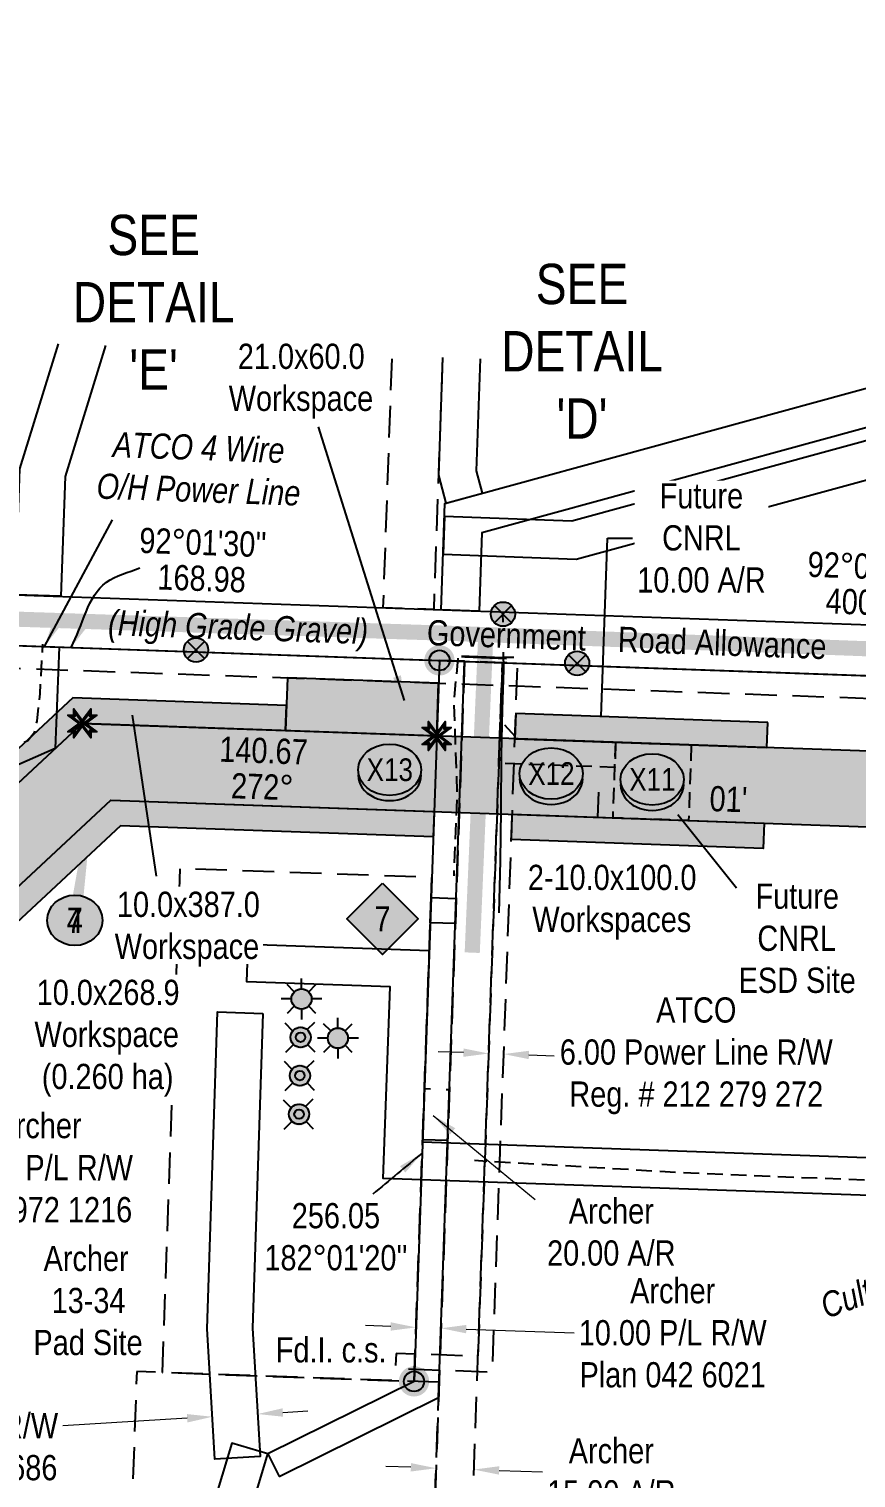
# Model space of a CAD drawing. Extents: x 338216 to 346362, y 6125251 to 6136161.
# Drawn here: x 343929 to 344257, y 6129134 to 6129709 of the extents above; entities that cross this region are included whole.
import ezdxf
from ezdxf.enums import TextEntityAlignment as Align

# ---------------------------------------------------------------- set-up
doc = ezdxf.new("R2010")
doc.units = 0
doc.header["$LTSCALE"] = 5
doc.header["$PDSIZE"] = 0.5
for name, pattern in [('foc-ACCESSROAD', [3.75, 2.5, -1.25]), ('foc-FLOWLINE', [3.75, 2.5, -1.25]), ('HIDDEN2', [1.875, 1.25, -0.625]), ('POWERLINE5', [7.8, 2.4, -0.6, 0.6, -0.6, 0.6, -0.6, 2.4]), ('UG_PIPE', [1.875, 1.25, -0.625])]:
    doc.linetypes.add(name, pattern=pattern)
doc.layers.get('Defpoints').update_dxf_attribs({"color": 9})
for name, color, linetype in [('AS-CABLE', 224, 'foc-CABLE'), ('AS-FENCE', 48, 'foc-FENCE'), ('AS-PIPE-UG', 44, 'UG_PIPE'), ('AS-POWER', 104, 'foc-POWER'), ('AS-POWER-EXISTING', 72, 'POWERLINE5'), ('AS-POWER-T', 104, 'Continuous'), ('AS-ROADS', 254, 'Continuous'), ('CG-NOTES', 7, 'Continuous'), ('DETAIL-T', 7, 'Continuous'), ('F-AR', 190, 'foc-ACCESSROAD'), ('F-EZE', 190, 'foc-FLOWLINE'), ('F-RW', 190, 'Continuous'), ('F-WS', 190, 'foc-ACCESSROAD'), ('F-WS-S', 190, 'Continuous'), ('L-BD', 7, 'Continuous'), ('L-BD1', 253, 'Continuous'), ('L-MON', 1, 'Continuous'), ('L-ROAD-T', 7, 'Continuous'), ('L-SEC', 7, 'Continuous'), ('P-BORE', 7, 'Continuous'), ('P-CROSSINGS', 250, 'Continuous'), ('P-ELEVATION', 7, 'Continuous'), ('P-IOP5', 10, 'Continuous'), ('P-IOP5-H', 21, 'Continuous'), ('P-LTO', 14, 'Continuous'), ('P-PROPOSED', 10, 'Continuous'), ('P-PROPOSED-H', 21, 'Continuous'), ('P-TEMP-BLUE', 146, 'Continuous'), ('P-TEMP-BLUE-T', 146, 'Continuous'), ('T-EXISTING TFA', 220, 'HIDDEN2'), ('T-EXISTING TFA-T', 220, 'Continuous')]:
    doc.layers.add(name, color=color, linetype=linetype)
for name, color, linetype, lineweight in [('AS-GENERAL', 48, 'Continuous', 18), ('F-AR-T', 190, 'Continuous', 9), ('F-EZE-T', 190, 'Continuous', 9), ('F-RW-T', 190, 'Continuous', 9), ('T-TEXT', 48, 'Continuous', 18)]:
    doc.layers.add(name, color=color, linetype=linetype, lineweight=lineweight)
doc.layers.add('P-TEMP-BLUE-H1', color=7, linetype='Continuous', true_color=0x99e6ff)
doc.styles.add('80', font='ARIALN.TTF', dxfattribs={"height": 10})
doc.styles.add('80CG', font='ARIALN.TTF', dxfattribs={"height": 10})
doc.styles.add('80L', font='ARIALN.TTF', dxfattribs={"height": 10})
doc.styles.add('80LS', font='ARIALNI.TTF', dxfattribs={"height": 10})
doc.styles.add('Crossing', font='ARIALN.TTF', dxfattribs={"height": 10})
doc.styles.add('foc-LtypeFont', font='ARIALN.TTF', dxfattribs={"height": 7.35})
doc.linetypes.add('foc-CABLE', pattern='A,2,-1,["C",foc-LtypeFont,S=0.2,R=0,X=-0.625,Y=-0.75],-1.24,8', length=12.24)
doc.linetypes.add('foc-FENCE', pattern='A,10,-1,["X",foc-LtypeFont,S=0.2,R=0,X=-0.625,Y=-0.75],-1.24', length=12.24)
doc.linetypes.add('foc-POWER', pattern='A,6,-1,["P",foc-LtypeFont,S=0.2,R=0,X=-0.625,Y=-0.75],-1.24,4', length=12.24)
doc.dimstyles.new('Compass 5 000', dxfattribs={"dimscale": 5, "dimtxt": 9, "dimasz": 2, "dimexe": 0.2, "dimexo": 0.0625, "dimgap": 0.5, "dimtad": 0, "dimtih": 1, "dimtoh": 1, "dimzin": 0, "dimdsep": 46, "dimtxsty": '80CG', "dimcen": 0.1, "dimse1": 1, "dimse2": 1, "dimclrd": 256, "dimclrt": 256, "dimaunit": 1, "dimadec": 4, "dimazin": 0, "dimtfac": 0.06, "dimtofl": 0, "dimtmove": 0, "dimatfit": 1, "dimfxl": 0.2, "dimtolj": 1, "dimtzin": 0, "dimlwd": -1, "dimarcsym": 0})

# ---------------------------------------------------------------- blocks, each defined once
blk = doc.blocks.new('POWERPOLE')
h = blk.add_hatch(color=255)
edge = h.paths.add_edge_path()
edge.add_arc((0, 0), 0.96, 0, 360)
at = {"linetype": 'Continuous'}
for p, q in [((0.68, -0.68), (-0.68, 0.68)), ((-0.68, -0.68), (0.68, 0.68))]:
    blk.add_line(p, q, dxfattribs=at)
blk.add_circle((0, 0), 0.96, dxfattribs=at)
blk = doc.blocks.new('*D71')
at = {"layer": 'Defpoints', "color": 0, "transparency": 16777216}
for p in [(344083.5, 6129236.08), (344093.49, 6129235.74), (344092.02, 6129193.65)]:
    blk.add_point(p, dxfattribs=at)
at = {"layer": 'F-RW-T', "transparency": 16777216}
for p, q in [((344072.03, 6129194.35), (344062.04, 6129194.7)), ((344102.01, 6129193.3), (344144.78, 6129191.81))]:
    blk.add_line(p, q, dxfattribs=at)
for points in [[(344072.09, 6129196.02), (344071.97, 6129192.69), (344082.02, 6129194)], [(344102.07, 6129194.97), (344101.95, 6129191.64), (344092.02, 6129193.65)]]:
    blk.add_solid(points, dxfattribs=at)
at = {"layer": 'F-RW-T', "transparency": 16777216, "insert": (344183.86, 6129191.81), "char_height": 10, "attachment_point": 5, "style": '80CG'}
blk.add_mtext('\\A1;Archer\\P10.00 P/L R/W\\PPlan 042 6021', dxfattribs=at)
blk = doc.blocks.new('*D72')
at = {"layer": 'Defpoints', "color": 0, "transparency": 16777216}
for p in [(343939.81, 6129094.44), (343944.45, 6129080.13), (343905.5, 6129067.49)]:
    blk.add_point(p, dxfattribs=at)
at = {"layer": 'F-RW-T', "transparency": 16777216}
for p, q in [((343893.67, 6129103.96), (343883.67, 6129103.96)), ((343897.77, 6129091.31), (343893.67, 6129103.96)), ((343908.59, 6129057.98), (343911.68, 6129048.46))]:
    blk.add_line(p, q, dxfattribs=at)
for points in [[(343899.36, 6129091.82), (343896.19, 6129090.79), (343900.86, 6129081.8)], [(343910.18, 6129058.49), (343907.01, 6129057.46), (343905.5, 6129067.49)]]:
    blk.add_solid(points, dxfattribs=at)
at = {"layer": 'F-RW-T', "transparency": 16777216, "insert": (343844.58, 6129103.96), "char_height": 10, "attachment_point": 5, "style": '80CG'}
blk.add_mtext('\\A1;Archer\\P15.00 P/L R/W\\PPlan 002 0448', dxfattribs=at)
blk = doc.blocks.new('*D75')
at = {"layer": 'Defpoints', "color": 0, "transparency": 16777216}
for p in [(343831.27, 6129375.99), (343757.37, 6129363.13), (343764.61, 6129346.66)]:
    blk.add_point(p, dxfattribs=at)
at = {"layer": 'F-RW-T', "transparency": 16777216}
for p, q in [((343820, 6129401.62), (343815.97, 6129410.77)), ((343835.3, 6129366.84), (343883.51, 6129257.27)), ((343883.51, 6129257.27), (343893.51, 6129257.27))]:
    blk.add_line(p, q, dxfattribs=at)
for points in [[(343821.53, 6129402.29), (343818.47, 6129400.94), (343824.03, 6129392.46)], [(343836.83, 6129367.51), (343833.77, 6129366.17), (343831.27, 6129375.99)]]:
    blk.add_solid(points, dxfattribs=at)
at = {"layer": 'F-RW-T', "transparency": 16777216, "insert": (343932.59, 6129257.27), "char_height": 10, "attachment_point": 5, "style": '80CG'}
blk.add_mtext('\\A1;Archer\\P18.00 P/L R/W\\PPlan 972 1216', dxfattribs=at)
blk = doc.blocks.new('*D77')
at = {"layer": 'Defpoints', "color": 0, "transparency": 16777216}
for p in [(343789.68, 6129469.08), (344250.03, 6129452.79), (344249.71, 6129443.81)]:
    blk.add_point(p, dxfattribs=at)
at = {"layer": 'F-EZE-T', "transparency": 16777216}
for p, q in [((343790.04, 6129479.08), (343793.21, 6129568.61)), ((343793.21, 6129568.61), (343803.21, 6129568.61)), ((343789.01, 6129450.11), (343788.66, 6129440.11))]:
    blk.add_line(p, q, dxfattribs=at)
for points in [[(343788.37, 6129479.14), (343791.7, 6129479.02), (343789.68, 6129469.08)], [(343787.35, 6129450.17), (343790.68, 6129450.05), (343789.37, 6129460.1)]]:
    blk.add_solid(points, dxfattribs=at)
at = {"layer": 'F-EZE-T', "transparency": 16777216, "insert": (343864.45, 6129568.61), "char_height": 10, "attachment_point": 5, "style": '80CG'}
blk.add_mtext('\\A1;ATCO\\P9.00 Transmission Line\\PReg. # 082 121 244\\P9.00 Powerline R/W\\PReg. # 882 113 302', dxfattribs=at)
blk = doc.blocks.new('*D78')
at = {"layer": 'Defpoints', "color": 0, "transparency": 16777216}
for p in [(344091.76, 6129186.69), (344106.74, 6129186.16), (344105.03, 6129137.63)]:
    blk.add_point(p, dxfattribs=at)
at = {"layer": 'F-AR-T', "transparency": 16777216}
for p, q in [((344080.05, 6129138.52), (344070.05, 6129138.87)), ((344115.02, 6129137.28), (344132.23, 6129136.67))]:
    blk.add_line(p, q, dxfattribs=at)
for points in [[(344080.11, 6129140.18), (344079.99, 6129136.85), (344090.04, 6129138.16)], [(344115.08, 6129138.95), (344114.96, 6129135.61), (344105.03, 6129137.63)]]:
    blk.add_solid(points, dxfattribs=at)
at = {"layer": 'F-AR-T', "transparency": 16777216, "insert": (344159.51, 6129136.67), "char_height": 10, "attachment_point": 5, "style": '80CG'}
blk.add_mtext('\\A1;Archer\\P15.00 A/R', dxfattribs=at)
blk = doc.blocks.new('*D79')
at = {"layer": 'Defpoints', "color": 0, "transparency": 16777216}
for p in [(344110.86, 6129302.57), (344110.91, 6129303.95), (344116.91, 6129303.74)]:
    blk.add_point(p, dxfattribs=at)
at = {"layer": 'F-EZE-T', "transparency": 16777216}
for p, q in [((344100.87, 6129302.93), (344090.88, 6129303.28)), ((344126.85, 6129302.01), (344136.85, 6129301.66))]:
    blk.add_line(p, q, dxfattribs=at)
for points in [[(344100.93, 6129304.59), (344100.81, 6129301.26), (344110.86, 6129302.57)], [(344126.91, 6129303.67), (344126.79, 6129300.34), (344116.86, 6129302.36)]]:
    blk.add_solid(points, dxfattribs=at)
at = {"layer": 'F-EZE-T', "transparency": 16777216, "insert": (344193.21, 6129301.66), "char_height": 10, "attachment_point": 5, "style": '80CG'}
blk.add_mtext('\\A1;ATCO\\P6.00 Power Line R/W\\PReg. # 212 279 272', dxfattribs=at)
blk = doc.blocks.new('fdia')
at = {"color": 255, "const_width": 1}
blk.add_lwpolyline([(-0.5, 0, 1), (0.5, 0, 1)], format="xyb", close=True, dxfattribs=at)
blk = doc.blocks.new('Fdiaa')
blk.add_blockref('fdia', (0, 0))
blk = doc.blocks.new('fdib')
at = {"color": 1, "const_width": 1.6}
blk.add_lwpolyline([(-0.4, 0, 1), (0.4, 0, 1)], format="xyb", close=True, dxfattribs=at)
at = {"color": 1}
blk.add_circle((0, 0), 0.8, dxfattribs=at)
blk = doc.blocks.new('Fdibb')
blk.add_blockref('fdib', (0, 0))
blk = doc.blocks.new('fdicc')
for name in ['Fdibb', 'Fdiaa']:
    blk.add_blockref(name, (0, 0))
blk = doc.blocks.new('FDI')
blk.add_blockref('fdicc', (0, 0))
blk = doc.blocks.new('GAS')
h = blk.add_hatch(color=255)
h.dxf.hatch_style = 1
edge = h.paths.add_edge_path()
edge.add_arc((0, 0), 0.9, 0, 360)
for p, q in [((0, 0.81), (0, 1.62)), ((-0.81, 0), (-1.62, 0)), ((-0.57, 0.57), (-1.14, 1.14)), ((0.57, 0.57), (1.14, 1.14)), ((1.62, 0), (0.81, 0)), ((-0.57, -0.57), (-1.14, -1.14)), ((0, -0.81), (0, -1.62)), ((1.14, -1.14), (0.57, -0.57))]:
    blk.add_line(p, q)
blk.add_circle((0, 0), 0.8)
blk = doc.blocks.new('TEMP')
h = blk.add_hatch(color=255)
h.dxf.hatch_style = 1
h.paths.add_polyline_path([(0, 0.25), (-0.67, 1.15), (-0.67, 0.67), (-1.15, 0.67), (-0.25, 0), (-1.15, -0.67), (-0.67, -0.67), (-0.67, -1.15), (0, -0.25), (0.67, -1.15), (0.67, -0.67), (1.15, -0.67), (0.25, 0), (1.15, 0.67), (0.67, 0.67), (0.67, 1.15)])
h.paths.add_polyline_path([(0.57, 0.85), (0.57, 0.57), (0.85, 0.57), (0.08, 0), (0.85, -0.57), (0.57, -0.57), (0.57, -0.85), (0, -0.08), (-0.57, -0.85), (-0.57, -0.57), (-0.85, -0.57), (-0.08, 0), (-0.85, 0.57), (-0.57, 0.57), (-0.57, 0.85), (0, 0.08)], flags=16)
h = blk.add_hatch(color=1)
h.dxf.hatch_style = 1
h.paths.add_polyline_path([(0, 0.08), (-0.57, 0.85), (-0.57, 0.57), (-0.85, 0.57), (-0.08, 0), (-0.85, -0.57), (-0.57, -0.57), (-0.57, -0.85), (0, -0.08), (0.57, -0.85), (0.57, -0.57), (0.85, -0.57), (0.08, 0), (0.85, 0.57), (0.57, 0.57), (0.57, 0.85)])
at = {"color": 1}
for p, q in [((-0.08, 0), (0.08, 0)), ((0, 0.08), (0, -0.08))]:
    blk.add_line(p, q, dxfattribs=at)
at = {"color": 255, "flags": 128}
blk.add_lwpolyline([(-0.25, 0), (-1.15, 0.67), (-0.67, 0.67), (-0.67, 1.15), (0, 0.25), (0.67, 1.15), (0.67, 0.67), (1.15, 0.67), (0.25, 0), (1.15, -0.67), (0.67, -0.67), (0.67, -1.15), (0, -0.25), (-0.67, -1.15), (-0.67, -0.67), (-1.15, -0.67)], close=True, dxfattribs=at)
at = {"color": 1, "flags": 128}
blk.add_lwpolyline([(-0.08, 0), (-0.85, 0.57), (-0.57, 0.57), (-0.57, 0.85), (0, 0.08), (0.57, 0.85), (0.57, 0.57), (0.85, 0.57), (0.08, 0), (0.85, -0.57), (0.57, -0.57), (0.57, -0.85), (0, -0.08), (-0.57, -0.85), (-0.57, -0.57), (-0.85, -0.57)], close=True, dxfattribs=at)
blk = doc.blocks.new('xing2')
h = blk.add_hatch(color=50)
h.dxf.hatch_style = 1
edge = h.paths.add_edge_path()
edge.add_ellipse((0, 0), major_axis=(-12.5, 0), ratio=0.816297, start_angle=0, end_angle=360)
h = blk.add_hatch(color=250)
h.dxf.hatch_style = 1
edge = h.paths.add_edge_path()
edge.add_ellipse((0, -2.05), major_axis=(-12.5, 0), ratio=0.816297, start_angle=0, end_angle=180)
edge.add_line((12.5, -2.05), (12.5, 0))
edge.add_ellipse((0, 0), major_axis=(-12.5, 0), ratio=0.816297, start_angle=0, end_angle=180, ccw=False)
edge.add_line((-12.5, 0), (-12.5, -2.05))
at = {"color": 250}
blk.add_ellipse((0, 0), major_axis=(-12.5, 0), ratio=0.816297, dxfattribs=at)
blk.add_ellipse((0, -2.05), major_axis=(-12.5, 0), ratio=0.816297, start_param=0, end_param=3.141593, dxfattribs=at)
at = {"color": 250, "style": 'Crossing'}
blk.add_attdef('CROSSING', text='', height=9, dxfattribs=at).set_placement((0.09, 0.02), align=Align.MIDDLE_CENTER)
at = {"color": 250, "style": 'Crossing', "flags": 1}
for tag, p in [('OWNER', (0.09, -12.49)), ('DESCRIPTION', (0.09, -25.77)), ('LOCATION', (0.09, -39.3)), ('DWG_REF', (0.09, -52.84))]:
    blk.add_attdef(tag, text='', height=9, dxfattribs=at).set_placement(p, align=Align.MIDDLE_CENTER)
blk = doc.blocks.new('*D147')
at = {"layer": 'Defpoints', "color": 0, "transparency": 16777216}
for p in [(344154.92, 6129426.21), (344154.57, 6129416.22), (344154.77, 6129416.21)]:
    blk.add_point(p, dxfattribs=at)
at = {"layer": 'T-EXISTING TFA-T', "transparency": 16777216}
for p, q in [((344155.48, 6129436.19), (344157.97, 6129506.95)), ((344157.97, 6129506.95), (344167.97, 6129506.95)), ((344154.42, 6129406.21), (344154.07, 6129396.22))]:
    blk.add_line(p, q, dxfattribs=at)
for points in [[(344153.81, 6129436.25), (344157.14, 6129436.14), (344155.13, 6129426.2)], [(344152.76, 6129406.27), (344156.09, 6129406.16), (344154.77, 6129416.21)]]:
    blk.add_solid(points, dxfattribs=at)
at = {"layer": 'T-EXISTING TFA-T', "transparency": 16777216, "insert": (344195.25, 6129506.95), "char_height": 10, "attachment_point": 5, "style": '80CG', "bg_fill": 3, "box_fill_scale": 1.1, "bg_fill_color": 256, "bg_fill_true_color": 13158600, "bg_fill_transparency": 0}
blk.add_mtext('\\A1;Future\\PCNRL\\P10.00 A/R', dxfattribs=at)
blk = doc.blocks.new('*U247')
at = {"layer": 'P-ELEVATION'}
h = blk.add_hatch(color=111, dxfattribs=at)
h.dxf.hatch_style = 1
edge = h.paths.add_edge_path()
edge.add_ellipse((0, 0), major_axis=(-10.94, 0), ratio=0.913794, start_angle=0, end_angle=360)
at = {"layer": 'P-ELEVATION', "color": 7, "flags": 128}
blk.add_lwpolyline([(0, 0, 5, 0, 0), (8.66, 62.88, 0, 0, 0)], format="xyseb", dxfattribs=at)
at = {"layer": 'P-ELEVATION', "color": 7}
blk.add_ellipse((0, 0), major_axis=(-10.94, 0), ratio=0.913794, dxfattribs=at)
at = {"layer": 'P-ELEVATION', "style": '80'}
blk.add_attdef('BEND', text='', height=10, dxfattribs=at).set_placement((0, 0), align=Align.MIDDLE_CENTER)
blk = doc.blocks.new('WC3')
at = {"layer": 'L-MON'}
h = blk.add_hatch(color=255, dxfattribs=at)
h.dxf.hatch_style = 1
edge = h.paths.add_edge_path()
edge.add_arc((0, 0), 0.9, 0, 360)
at = {"flags": 128}
for points in [[(0.52, 0.61), (1.13, 1.21)], [(-0.62, 0.5), (-1.23, 1.12)], [(-1.18, -1.18), (-0.56, -0.57)], [(1.16, -1.18), (0.56, -0.57)]]:
    blk.add_lwpolyline(points, dxfattribs=at)
for radius in [0.8, 0.373]:
    blk.add_circle((0, 0), radius)
blk = doc.blocks.new('*D248')
at = {"layer": 'Defpoints', "color": 0, "transparency": 16777216}
for p in [(344001.2, 6129160.52), (344019.16, 6129161.6), (344019.28, 6129159.65)]:
    blk.add_point(p, dxfattribs=at)
at = {"layer": 'F-RW-T', "transparency": 16777216}
for p, q in [((343991.34, 6129157.96), (343942.01, 6129154.99)), ((344029.26, 6129160.25), (344039.24, 6129160.85))]:
    blk.add_line(p, q, dxfattribs=at)
for points in [[(343991.24, 6129159.63), (343991.44, 6129156.3), (344001.32, 6129158.56)], [(344029.16, 6129161.91), (344029.36, 6129158.58), (344019.28, 6129159.65)]]:
    blk.add_solid(points, dxfattribs=at)
at = {"layer": 'F-RW-T', "transparency": 16777216, "insert": (343902.92, 6129154.99), "char_height": 10, "attachment_point": 5, "style": '80CG'}
blk.add_mtext('\\A1;Archer\\P18.00 P/L R/W\\PPlan 232 1686', dxfattribs=at)
blk = doc.blocks.new('30M BUFFER DISP')
h = blk.add_hatch(color=70)
h.dxf.hatch_style = 1
h.paths.add_polyline_path([(0, 14.14), (14.14, 0), (0, -14.14), (-14.14, 0)])
blk.add_lwpolyline([(0, 14.14), (14.14, 0), (0, -14.14), (-14.14, 0)], close=True)
at = {"color": 235, "style": '80L'}
blk.add_attdef('DISURBANCE', text='', height=10, dxfattribs=at).set_placement((0, 0), align=Align.MIDDLE_CENTER)

msp = doc.modelspace()

# ---------------------------------------------------------------- hatches: boundary and pattern name
at = {"layer": 'P-IOP5-H'}
h = msp.add_hatch(color=256, dxfattribs=at)
h.dxf.hatch_style = 1
h.paths.add_polyline_path([(344430.615, 6128640.332), (344457.25, 6129415.551), (343949.752, 6129433.439), (343823.648, 6129315.922), (343682.686, 6129320.891), (343681.583, 6129290.918), (343835.007, 6129285.51), (343961.111, 6129403.027), (344426.246, 6129386.632), (344400.64, 6128641.392)])
at = {"layer": 'P-PROPOSED-H'}
h = msp.add_hatch(color=256, dxfattribs=at)
h.dxf.hatch_style = 1
h.paths.add_polyline_path([(344871.64, 6127591.145), (344991.224, 6127586.964), (344994.778, 6127586.84), (344960.041, 6127618.066), (344902.61, 6127620.074), (344391.164, 6127637.956), (344393.341, 6127699.818), (344394.515, 6127733.187), (344406.994, 6127952.852), (344457.25, 6129415.551), (343949.752, 6129433.439), (343823.648, 6129315.922), (343682.686, 6129320.891), (343681.583, 6129290.918), (343835.007, 6129285.51), (343961.111, 6129403.027), (344426.246, 6129386.632), (344377.029, 6127954.217), (344370.412, 6127837.732), (344364.552, 6127734.565), (344363.366, 6127700.873), (344360.134, 6127609.03), (344871.587, 6127591.147)])
at = {"layer": 'P-TEMP-BLUE-H1'}
h = msp.add_hatch(color=256, dxfattribs=at)
h.dxf.hatch_style = 1
h.paths.add_polyline_path([(344091.049, 6129449.409), (344031.109, 6129451.529), (344030.369, 6129430.597), (344090.312, 6129428.485)])
h = msp.add_hatch(color=256, dxfattribs=at)
h.dxf.hatch_style = 1
h.paths.add_polyline_path([(344030.369, 6129430.597), (344030.722, 6129440.589), (343945.965, 6129443.576), (343819.862, 6129326.06), (343690.151, 6129330.632), (343689.799, 6129320.64), (343823.648, 6129315.922), (343949.752, 6129433.439)])
h = msp.add_hatch(color=256, dxfattribs=at)
h.dxf.hatch_style = 1
h.paths.add_polyline_path([(344221.549, 6129433.863), (344121.635, 6129437.385), (344121.281, 6129427.393), (344221.197, 6129423.871)])
h = msp.add_hatch(color=256, dxfattribs=at)
h.dxf.hatch_style = 1
h.paths.add_polyline_path([(343858.281, 6129307.199), (343872.411, 6129306.701), (343964.897, 6129392.889), (344088.901, 6129388.518), (344089.254, 6129398.51), (343961.111, 6129403.027)])
h = msp.add_hatch(color=256, dxfattribs=at)
h.dxf.hatch_style = 1
h.paths.add_polyline_path([(344220.137, 6129393.897), (344219.785, 6129383.905), (344119.932, 6129387.425), (344120.221, 6129397.418)])

# ---------------------------------------------------------------- linework, layer by layer
msp.add_line((344116.659, 6129459.77), (344120.844, 6129459.77))
at = {"layer": 'AS-CABLE', "flags": 128}
for points in [[(344116.598, 6129473.576), (344116.551, 6129476.777)], [(344115.114, 6129358.299), (344115.623, 6129378.92), (344115.861, 6129399.206), (344115.952, 6129420.876), (344116.381, 6129438.926), (344116.873, 6129454.719), (344116.771, 6129461.699)]]:
    msp.add_lwpolyline(points, dxfattribs=at)
at = {"layer": 'AS-FENCE', "flags": 128}
msp.add_lwpolyline([(343688.274, 6129472.673), (344482.09, 6129444.574)], dxfattribs=at)
at = {"layer": 'AS-GENERAL', "const_width": 1, "flags": 128}
msp.add_lwpolyline([(344118.012, 6129459.291), (344100.032, 6129460.009)], dxfattribs=at)
at = {"layer": 'AS-PIPE-UG', "flags": 128}
for points in [[(343729.498, 6129339.165), (343735.673, 6129340.78), (343753.324, 6129349.118), (343770.97, 6129357.02), (343800.024, 6129369.761), (343839.188, 6129387.794), (343881.243, 6129406.388), (343908.392, 6129417.602), (343920.604, 6129423.129), (343928.099, 6129426.675), (343930.761, 6129429.992), (343931.801, 6129434.33), (343932.991, 6129445.246), (343934.124, 6129464.826)], [(344098.6, 6129459.371), (344097.084, 6129441.763), (344098.333, 6129405.126), (344097.044, 6129372.982)], [(344405.038, 6127718.082), (344405.476, 6127738.471), (344406.052, 6127766.907), (344406.288, 6127782.934), (344410.798, 6127810.672), (344411.282, 6127840.075), (344410.502, 6127905.33), (344412.628, 6127973.824), (344415.318, 6128043.667), (344419.114, 6128148.511), (344421.765, 6128222.239), (344427.163, 6128335.496), (344429.879, 6128436.013), (344438.374, 6128641.044), (344441.078, 6128772.75), (344450.006, 6129034.047), (344457.579, 6129220.59), (344458.242, 6129231.349), (344458.385, 6129241.194), (344456.272, 6129244.613), (344451.499, 6129245.731), (344350.392, 6129248.815), (344191.012, 6129255.083), (344105.312, 6129260.11)]]:
    msp.add_lwpolyline(points, dxfattribs=at)
at = {"layer": 'AS-POWER', "flags": 128}
msp.add_lwpolyline([(343688.274, 6129472.673), (344492.02, 6129444.239), (345295.702, 6129415.822)], dxfattribs=at)
msp.add_lwpolyline([(344088.06, 6129364.428), (344098.052, 6129364.075), (344097.7, 6129354.084), (344087.708, 6129354.436)], close=True, dxfattribs=at)
at = {"layer": 'AS-ROADS', "const_width": 5.999, "flags": 128}
for points in [[(342763.926, 6129515.144), (343394.227, 6129493.618), (343686.253, 6129482.555), (344098.452, 6129469.069), (344478.702, 6129454.968), (344581.91, 6129451.011), (345416.097, 6129422.327)], [(344109.631, 6129465.967), (344104.368, 6129342.564)]]:
    msp.add_lwpolyline(points, dxfattribs=at)
at = {"layer": 'F-AR', "flags": 128}
for points in [[(344101.358, 6129458.059), (344088.631, 6129098.304), (344103.618, 6129097.773), (344116.345, 6129457.529)], [(344084.665, 6129268.553), (344094.642, 6129268.2), (344095.349, 6129288.184), (344085.372, 6129288.537)]]:
    msp.add_lwpolyline(points, close=True, dxfattribs=at)
at = {"layer": 'F-EZE'}
msp.add_line((343687.943, 6129463.681), (344491.696, 6129435.247), dxfattribs=at)
at = {"layer": 'F-EZE', "flags": 128}
msp.add_lwpolyline([(344092.591, 6129578.528), (344089.079, 6129478.615), (344069.096, 6129479.322), (344072.608, 6129579.23)], dxfattribs=at)
msp.add_lwpolyline([(344116.345, 6129457.529), (344106.618, 6129182.562), (344074.142, 6129183.697), (344073.932, 6129177.702), (344112.4, 6129176.357), (344122.34, 6129457.317)], close=True, dxfattribs=at)
at = {"layer": 'F-RW', "flags": 128}
for points in [[(343958.97, 6129583.252), (343942.924, 6129531.342), (343941.254, 6129483.848), (343923.272, 6129484.485), (343925.027, 6129534.365), (343940.343, 6129583.911)], [(344092.591, 6129578.528), (344091.059, 6129535.436), (344090.935, 6129531.875), (344093.954, 6129520.806), (344108.42, 6129524.758), (344106.014, 6129533.647), (344107.592, 6129577.997)], [(344331.391, 6129570.084), (344108.146, 6129509.039), (344107.06, 6129477.983), (344092.078, 6129478.513), (344093.545, 6129520.695), (344280.871, 6129571.871)]]:
    msp.add_lwpolyline(points, dxfattribs=at)
for points in [[(344572.838, 6129461.507), (344573.963, 6129493.102), (344553.521, 6129515.005), (344374.595, 6129576.687), (344143.841, 6129513.692), (344093.364, 6129515.481), (344092.842, 6129500.493), (344145.589, 6129498.624), (344374.081, 6129561.001), (344545.104, 6129502.043), (344558.754, 6129487.418), (344557.851, 6129462.036)], [(343683.841, 6129352.269), (343728.339, 6129350.466), (343921.469, 6129435.389), (343922.534, 6129464.395), (343940.518, 6129463.744), (343939.039, 6129423.456), (343731.801, 6129332.329), (343683.179, 6129334.285)], [(344027.802, 6129134.858), (344091.033, 6129166.212), (344101.361, 6129458.083), (344091.369, 6129458.436), (344081.279, 6129172.592), (344023.363, 6129143.815)], [(344400.075, 6127751.482), (344451.208, 6129239.684), (344069.114, 6129253.05), (344071.797, 6129328.991), (344014.934, 6129331.003), (344015.464, 6129345.99), (344087.314, 6129343.448), (344084.631, 6129267.512), (344466.703, 6129254.135), (344414.734, 6127739.181), (344413.324, 6127699.115), (344398.337, 6127699.642), (344399.747, 6127739.709)], [(344021.295, 6129318.471), (344017.232, 6129193.679), (344020.294, 6129142.817), (344002.331, 6129141.735), (343999.219, 6129193.43), (344003.308, 6129319.057)], [(343668.19, 6128927.118), (343764.346, 6128923.623), (344003.98, 6129079.38), (344023.363, 6129143.815), (344009.017, 6129148.138), (343991.202, 6129088.963), (343760.153, 6128938.778), (343668.742, 6128942.105)]]:
    msp.add_lwpolyline(points, close=True, dxfattribs=at)
at = {"layer": 'F-WS', "flags": 128}
for points in [[(344081.293, 6129172.589), (344088.342, 6129372.395), (343988.426, 6129375.92), (343981.378, 6129176.148)], [(344091.246, 6129172.235), (343971.348, 6129176.476), (343967.106, 6129056.578), (344087.005, 6129052.336)]]:
    msp.add_lwpolyline(points, close=True, dxfattribs=at)
at = {"layer": 'L-SEC'}
for p, q in [((343688.981, 6129492.773), (344492.731, 6129464.339)), ((343688.274, 6129472.673), (344492.02, 6129444.239))]:
    msp.add_line(p, q, dxfattribs=at)
at = {"layer": 'P-TEMP-BLUE', "flags": 128}
for points in [[(344091.049, 6129449.409), (344031.109, 6129451.529), (344030.369, 6129430.597), (344090.312, 6129428.485)], [(344030.369, 6129430.597), (344030.722, 6129440.589), (343945.965, 6129443.576), (343819.862, 6129326.06), (343690.151, 6129330.632), (343689.799, 6129320.64), (343823.648, 6129315.922), (343949.752, 6129433.439)], [(344221.549, 6129433.863), (344121.635, 6129437.385), (344121.281, 6129427.393), (344221.197, 6129423.871)], [(343858.281, 6129307.199), (343961.111, 6129403.027), (344089.254, 6129398.51), (344088.901, 6129388.518), (343964.897, 6129392.889), (343872.411, 6129306.701)], [(344220.137, 6129393.897), (344219.785, 6129383.905), (344119.932, 6129387.425), (344120.221, 6129397.418)]]:
    msp.add_lwpolyline(points, close=True, dxfattribs=at)
at = {"layer": 'T-EXISTING TFA', "flags": 128}
for points in [[(344115.286, 6129427.604), (344115.534, 6129434.598), (344122.28, 6129427.358), (344161.248, 6129425.984), (344160.896, 6129415.993), (344114.933, 6129417.613)], [(344191.222, 6129424.928), (344190.166, 6129394.953), (344160.191, 6129396.01), (344161.248, 6129425.984)]]:
    msp.add_lwpolyline(points, close=True, dxfattribs=at)

# ---------------------------------------------------------------- block references
at = {"layer": 'AS-POWER-EXISTING'}
for p, xscale, yscale, zscale in [((344116.551, 6129476.777), 4.999999999999973, 4.999999999999973, 4.999999999999973), ((343994.836, 6129462.57), 4.999999999999897, 4.999999999999897, 4.999999999999897), ((343994.836, 6129462.57), 4.999999999999908, 4.999999999999908, 4.999999999999908), ((344145.973, 6129457.303), 4.999999999999897, 4.999999999999897, 4.999999999999897)]:
    msp.add_blockref('POWERPOLE', p, dxfattribs=dict(at, xscale=xscale, yscale=yscale, zscale=zscale))
at = {"layer": 'F-WS-S'}
for name, p, xscale, yscale, zscale in [('GAS', (344036.67, 6129324.193), 4.99890054999991, 4.99890054999991, 4.99890054999991), ('WC3', (344036.31, 6129308.999), 4.998900549999947, 4.998900549999947, 4.998900549999947), ('GAS', (344051.105, 6129308.676), 4.998900549999947, 4.998900549999947, 4.998900549999947), ('WC3', (344036.051, 6129293.802), 4.998900549999947, 4.998900549999947, 4.998900549999947), ('WC3', (344035.688, 6129278.509), 4.998900549999947, 4.998900549999947, 4.998900549999947)]:
    msp.add_blockref(name, p, dxfattribs=dict(at, xscale=xscale, yscale=yscale, zscale=zscale))
at = {"layer": 'L-MON'}
for name, p, xscale, yscale, zscale in [('FDI', (344091.369, 6129458.436), 4.999999999999908, 4.999999999999908, 4.999999999999908), ('TEMP', (343949.752, 6129433.439), 4.998900549999933, 4.998900549999933, 4.998900549999933), ('TEMP', (344090.312, 6129428.485), 4.998900549999926, 4.998900549999926, 4.998900549999926), ('FDI', (344081.279, 6129172.592), 4.999999999999908, 4.999999999999908, 4.999999999999908)]:
    msp.add_blockref(name, p, dxfattribs=dict(at, xscale=xscale, yscale=yscale, zscale=zscale))
at = {"layer": 'P-BORE', "xscale": 0.99978011, "yscale": 0.99978011, "zscale": 0.99978011}
msp.add_blockref('30M BUFFER DISP', (344068.796, 6129355.977), dxfattribs=at).add_auto_attribs({'DISURBANCE': '7'})
at = {"layer": 'P-CROSSINGS', "xscale": 0.99978011, "yscale": 0.99978011, "zscale": 0.99978011}
for p, values in [((344071.598, 6129415.08), {'CROSSING': 'X13'}), ((344135.668, 6129413.567), {'CROSSING': 'X12'}), ((344175.722, 6129411.235), {'CROSSING': 'X11'})]:
    msp.add_blockref('xing2', p, dxfattribs=at).add_auto_attribs(values)

# ---------------------------------------------------------------- texts
at = {"layer": 'AS-POWER-T', "insert": (343950.347, 6129549.475), "char_height": 9.9978, "attachment_point": 1, "rotation": 357.973906, "style": '80L'}
msp.add_mtext_dynamic_manual_height_columns('\\pi11.727;{\\fArial Narrow|b0|i1|c0|p34;ATCO 4 Wire\\P\\pi5.8759;O/H Power Line}', width=91.25691, gutter_width=49.989, heights=[0], dxfattribs=at)
at = {"layer": 'DETAIL-T', "color": 3, "insert": (344147.892, 6129581.018), "char_height": 15.9965, "width": 63.62213, "attachment_point": 5, "style": '80CG'}
msp.add_mtext("SEE\\PDETAIL\\P'D'", dxfattribs=at)
at = {"layer": 'F-AR-T', "insert": (344159.514, 6129231.758), "char_height": 9.9978, "attachment_point": 5, "style": '80CG'}
msp.add_mtext('\\A1;Archer\\P20.00 A/R', dxfattribs=at)
at = {"layer": 'F-WS-S', "insert": (343924.249, 6129226.328), "char_height": 9.9978, "attachment_point": 1, "style": '80L'}
msp.add_mtext_dynamic_manual_height_columns('\\pi10.143,t80.128;Archer\\P\\pi13.338,t83.323;13-34\\P\\pi6.1264,t76.111;Pad Site', width=54.17403, gutter_width=49.989, heights=[0], dxfattribs=at)
at = {"layer": 'L-BD', "style": '80L'}
for s, rotation, p in [("92°01'30''", 357.9786, (343997.579, 6129505.194)), ("92°01'30''", 357.9706, (344262.561, 6129495.711)), ('168.98', 357.9786, (343997.076, 6129490.956)), ('400.99', 357.9706, (344262.057, 6129481.473))]:
    msp.add_text(s, height=9.9978, rotation=rotation, dxfattribs=at).set_placement(p, align=Align.MIDDLE)
at = {"layer": 'L-BD', "insert": (344050.329, 6129243.287), "char_height": 9.9978, "width": 57.08586, "attachment_point": 2, "style": '80L'}
msp.add_mtext("256.05 182°01'20''", dxfattribs=at)
at = {"layer": 'L-BD1', "style": '80L'}
for s, p in [('140.67', (344021.608, 6129422.689)), ('272%%D', (344021.106, 6129408.451)), ("01'", (344205.965, 6129403.44))]:
    msp.add_text(s, height=9.9978, rotation=357.9813, dxfattribs=at).set_placement(p, align=Align.MIDDLE)
at = {"layer": 'L-MON', "insert": (344026.46, 6129190.097), "char_height": 9.9978, "attachment_point": 1, "style": '80L'}
msp.add_mtext_dynamic_manual_height_columns('Fd.I. c.s.', width=43.06044, gutter_width=50, heights=[0], dxfattribs=at)
at = {"layer": 'L-ROAD-T', "style": '80L'}
msp.add_text('Government    Road Allowance', height=9.9978, rotation=357.97495, dxfattribs=at).set_placement((344165.631, 6129466.719), align=Align.MIDDLE_CENTER)
at = {"layer": 'P-TEMP-BLUE', "insert": (343957.788, 6129311.996), "char_height": 9.9978, "attachment_point": 4, "style": '80CG'}
msp.add_mtext('\\A1;', dxfattribs=at)
at = {"layer": 'T-EXISTING TFA-T', "insert": (344207.908, 6129369.947), "char_height": 9.9978, "attachment_point": 1, "style": '80L'}
msp.add_mtext_dynamic_manual_height_columns('\\pi8.7959;Future\\P\\pi9.5222;CNRL\\P\\pi2.0887;ESD Site', width=49.23564, gutter_width=49.989, heights=[0], dxfattribs=at)
at = {"layer": 'T-TEXT', "style": '80LS'}
for s, rotation, p in [('(High Grade Gravel)', 357.97495, (344011.559, 6129471.665)), ('Cultivation', 20, (344268.212, 6129211.189))]:
    msp.add_text(s, height=9.9978, rotation=rotation, dxfattribs=at).set_placement(p, align=Align.MIDDLE_CENTER)

# ---------------------------------------------------------------- dimensions: what is measured, and where the dimension line sits
at = {"layer": 'F-AR-T'}
dim = msp.add_linear_dim(base=(344105.028, 6129137.634), p1=(344091.757, 6129186.689), p2=(344106.745, 6129186.158), angle=357.973906, text='Archer\\P15.00 A/R', dimstyle='Compass 5 000', dxfattribs=at)
dim.commit()
dim.dimension.update_dxf_attribs({"geometry": '*D78', "text_midpoint": (344159.514, 6129136.672), "dimtype": 161})
at = {"layer": 'F-RW-T'}
for base, p1, p2, angle, text, picture, middle in [((343831.273, 6129375.993), (343757.369, 6129363.133), (343764.615, 6129346.665), 293.748735, 'Archer\\P18.00 P/L R/W\\PPlan 972 1216', '*D75', (343932.594, 6129257.275)), ((344092.015, 6129193.654), (344083.496, 6129236.085), (344093.486, 6129235.735), 357.997781, 'Archer\\P10.00 P/L R/W\\PPlan 042 6021', '*D71', (344183.862, 6129191.81)), ((344019.281, 6129159.646), (344001.2, 6129160.521), (344019.163, 6129161.602), 3.445052, 'Archer\\P18.00 P/L R/W\\PPlan 232 1686', '*D248', (343902.925, 6129154.994)), ((343905.505, 6129067.488), (343939.808, 6129094.438), (343944.452, 6129080.128), 287.981145, 'Archer\\P15.00 P/L R/W\\PPlan 002 0448', '*D72', (343844.583, 6129103.956))]:
    dim = msp.add_linear_dim(base=base, p1=p1, p2=p2, angle=angle, text=text, dimstyle='Compass 5 000', dxfattribs=at)
    dim.commit()
    dim.dimension.update_dxf_attribs({"geometry": picture, "text_midpoint": middle, "dimtype": 161})

# ---------------------------------------------------------------- leaders
at = {"layer": 'AS-POWER-T'}
msp.add_leader([(343934.75, 6129463.948), (343961.671, 6129514.231)], dimstyle='Compass 5 000', dxfattribs=at)
at = {"layer": 'F-AR-T'}
msp.add_leader([(344088.851, 6129278.058), (344129.355, 6129244.746)], dimstyle='Compass 5 000', dxfattribs=at)
at = {"layer": 'L-BD', "path_type": 1}
for points in [[(343945.329, 6129463.579), (343959.29, 6129489.409), (343972.558, 6129495.19)], [(344084.473, 6129263.066), (344064.955, 6129246.823)]]:
    msp.add_leader(points, dimstyle='Compass 5 000', override={"dimgap": 0.5, "dimtad": 0}, dxfattribs=at)
at = {"layer": 'P-TEMP-BLUE-T'}
for points in [[(344077.511, 6129442.482), (344043.459, 6129551.042)], [(343969.585, 6129436.733), (343979.013, 6129372.876)]]:
    msp.add_leader(points, dimstyle='Compass 5 000', dxfattribs=at)

# ---------------------------------------------------------------- next in the draw order: texts
at = {"layer": 'P-TEMP-BLUE-T', "char_height": 9.9978, "attachment_point": 1, "style": '80L', "bg_fill": 3, "box_fill_scale": 1.2, "bg_fill_color": 256, "bg_fill_transparency": 0}
for s, insert in [('\\pi3.7293;21.0x60.0\\P\\pi0.12842;Workspace', (344007.688, 6129584.001)), ('\\pi-4.5465;2-10.0x100.0\\P\\pi-2.7632;Workspaces', (344130.972, 6129377.401))]:
    msp.add_mtext_dynamic_manual_height_columns(s, width=56.88831, gutter_width=49.989, heights=[0], dxfattribs=dict(at, insert=insert))

# ---------------------------------------------------------------- next in the draw order: linework, layer by layer
at = {"layer": 'P-LTO', "flags": 128}
msp.add_lwpolyline([(344871.64, 6127591.145), (344871.64, 6127591.145), (344991.224, 6127586.964), (344994.778, 6127586.84), (344960.041, 6127618.066), (344902.61, 6127620.074), (344391.164, 6127637.956), (344393.341, 6127699.818), (344394.515, 6127733.187), (344406.994, 6127952.852), (344457.25, 6129415.551), (343949.752, 6129433.439), (343823.648, 6129315.922), (343682.686, 6129320.891), (343681.583, 6129290.918), (343835.007, 6129285.51), (343961.111, 6129403.027), (344426.246, 6129386.632), (344377.029, 6127954.217), (344370.412, 6127837.732), (344364.552, 6127734.565), (344363.366, 6127700.873), (344360.134, 6127609.03), (344871.587, 6127591.147)], close=True, dxfattribs=at)
at = {"layer": 'P-PROPOSED', "flags": 128}
msp.add_lwpolyline([(344871.64, 6127591.145), (344871.64, 6127591.145), (344991.224, 6127586.964), (344994.778, 6127586.84), (344960.041, 6127618.066), (344902.61, 6127620.074), (344391.164, 6127637.956), (344393.341, 6127699.818), (344394.515, 6127733.187), (344406.994, 6127952.852), (344457.25, 6129415.551), (343949.752, 6129433.439), (343823.648, 6129315.922), (343682.686, 6129320.891), (343681.583, 6129290.918), (343835.007, 6129285.51), (343961.111, 6129403.027), (344426.246, 6129386.632), (344377.029, 6127954.217), (344370.412, 6127837.732), (344364.552, 6127734.565), (344363.366, 6127700.873), (344360.134, 6127609.03), (344871.587, 6127591.147)], close=True, dxfattribs=at)

# ---------------------------------------------------------------- next in the draw order: texts
at = {"layer": 'DETAIL-T', "color": 3, "insert": (343978.029, 6129600.446), "char_height": 15.9965, "width": 63.62213, "attachment_point": 5, "style": '80CG'}
msp.add_mtext("SEE\\PDETAIL\\P'E'", dxfattribs=at)

# ---------------------------------------------------------------- next in the draw order: dimensions: what is measured, and where the dimension line sits
at = {"layer": 'F-EZE-T'}
for base, p1, p2, angle, text, picture, middle in [((343789.684, 6129469.083), (344249.712, 6129443.807), (344250.03, 6129452.788), 87.972732, 'ATCO\\P9.00 Transmission Line\\PReg. # 082 121 244\\P9.00 Powerline R/W\\PReg. # 882 113 302', '*D77', (343864.452, 6129568.613)), ((344110.863, 6129302.575), (344116.907, 6129303.739), (344110.912, 6129303.951), 177.973906, 'ATCO\\P6.00 Power Line R/W\\PReg. # 212 279 272', '*D79', (344193.21, 6129301.656))]:
    dim = msp.add_linear_dim(base=base, p1=p1, p2=p2, angle=angle, text=text, dimstyle='Compass 5 000', dxfattribs=at)
    dim.commit()
    dim.dimension.update_dxf_attribs({"geometry": picture, "text_midpoint": middle, "dimtype": 161})

# ---------------------------------------------------------------- next in the draw order: dimensions: what is measured, and where the dimension line sits
at = {"layer": 'T-EXISTING TFA-T'}
dim = msp.add_linear_dim(base=(344154.774, 6129416.208), p1=(344154.918, 6129426.207), p2=(344154.566, 6129416.216), angle=267.98133, text='Future\\PCNRL\\P10.00 A/R', dimstyle='Compass 5 000', override={"dimtfill": 1}, dxfattribs=at)
dim.commit()
dim.dimension.update_dxf_attribs({"geometry": '*D147', "text_midpoint": (344195.255, 6129506.954), "dimtype": 161})

# ---------------------------------------------------------------- next in the draw order: linework, layer by layer
at = {"layer": 'P-IOP5', "flags": 128}
msp.add_lwpolyline([(344430.615, 6128640.332), (344457.25, 6129415.551), (343949.752, 6129433.439), (343823.648, 6129315.922), (343682.686, 6129320.891), (343681.583, 6129290.918), (343835.007, 6129285.51), (343961.111, 6129403.027), (344426.246, 6129386.632), (344400.64, 6128641.392)], close=True, dxfattribs=at)

# ---------------------------------------------------------------- next in the draw order: block references
at = {"layer": 'AS-POWER-EXISTING', "xscale": 4.999999999999908, "yscale": 4.999999999999908, "zscale": 4.999999999999908}
msp.add_blockref('POWERPOLE', (344145.973, 6129457.303), dxfattribs=at)

# ---------------------------------------------------------------- next in the draw order: leaders
at = {"layer": 'T-EXISTING TFA-T'}
msp.add_leader([(344185.902, 6129397.379), (344209.118, 6129368.325)], dimstyle='Compass 5 000', dxfattribs=at)

# ---------------------------------------------------------------- next in the draw order: texts
at = {"layer": 'P-TEMP-BLUE-T', "char_height": 9.9978, "attachment_point": 1, "style": '80L', "bg_fill": 3, "box_fill_scale": 1.2, "bg_fill_color": 256, "bg_fill_transparency": 0}
for s, insert in [('\\pi0.99794;10.0x387.0\\P\\pi0.12842;Workspace', (343962.48, 6129366.726)), ('\\pi0.97407;10.0x268.9\\P\\pi0.12842;Workspace\\P\\pi3.0302;(0.260 ha)', (343930.666, 6129331.815))]:
    msp.add_mtext_dynamic_manual_height_columns(s, width=56.88831, gutter_width=49.989, heights=[0], dxfattribs=dict(at, insert=insert))

# ---------------------------------------------------------------- next in the draw order: block references
at = {"layer": 'CG-NOTES', "xscale": 0.99978011, "yscale": 0.99978011, "zscale": 0.99978011}
for values in [{'BEND': '7'}, {'BEND': '4'}]:
    msp.add_blockref('*U247', (343946.778, 6129355.371), dxfattribs=at).add_auto_attribs(values)

doc.saveas('drawing.dxf')
